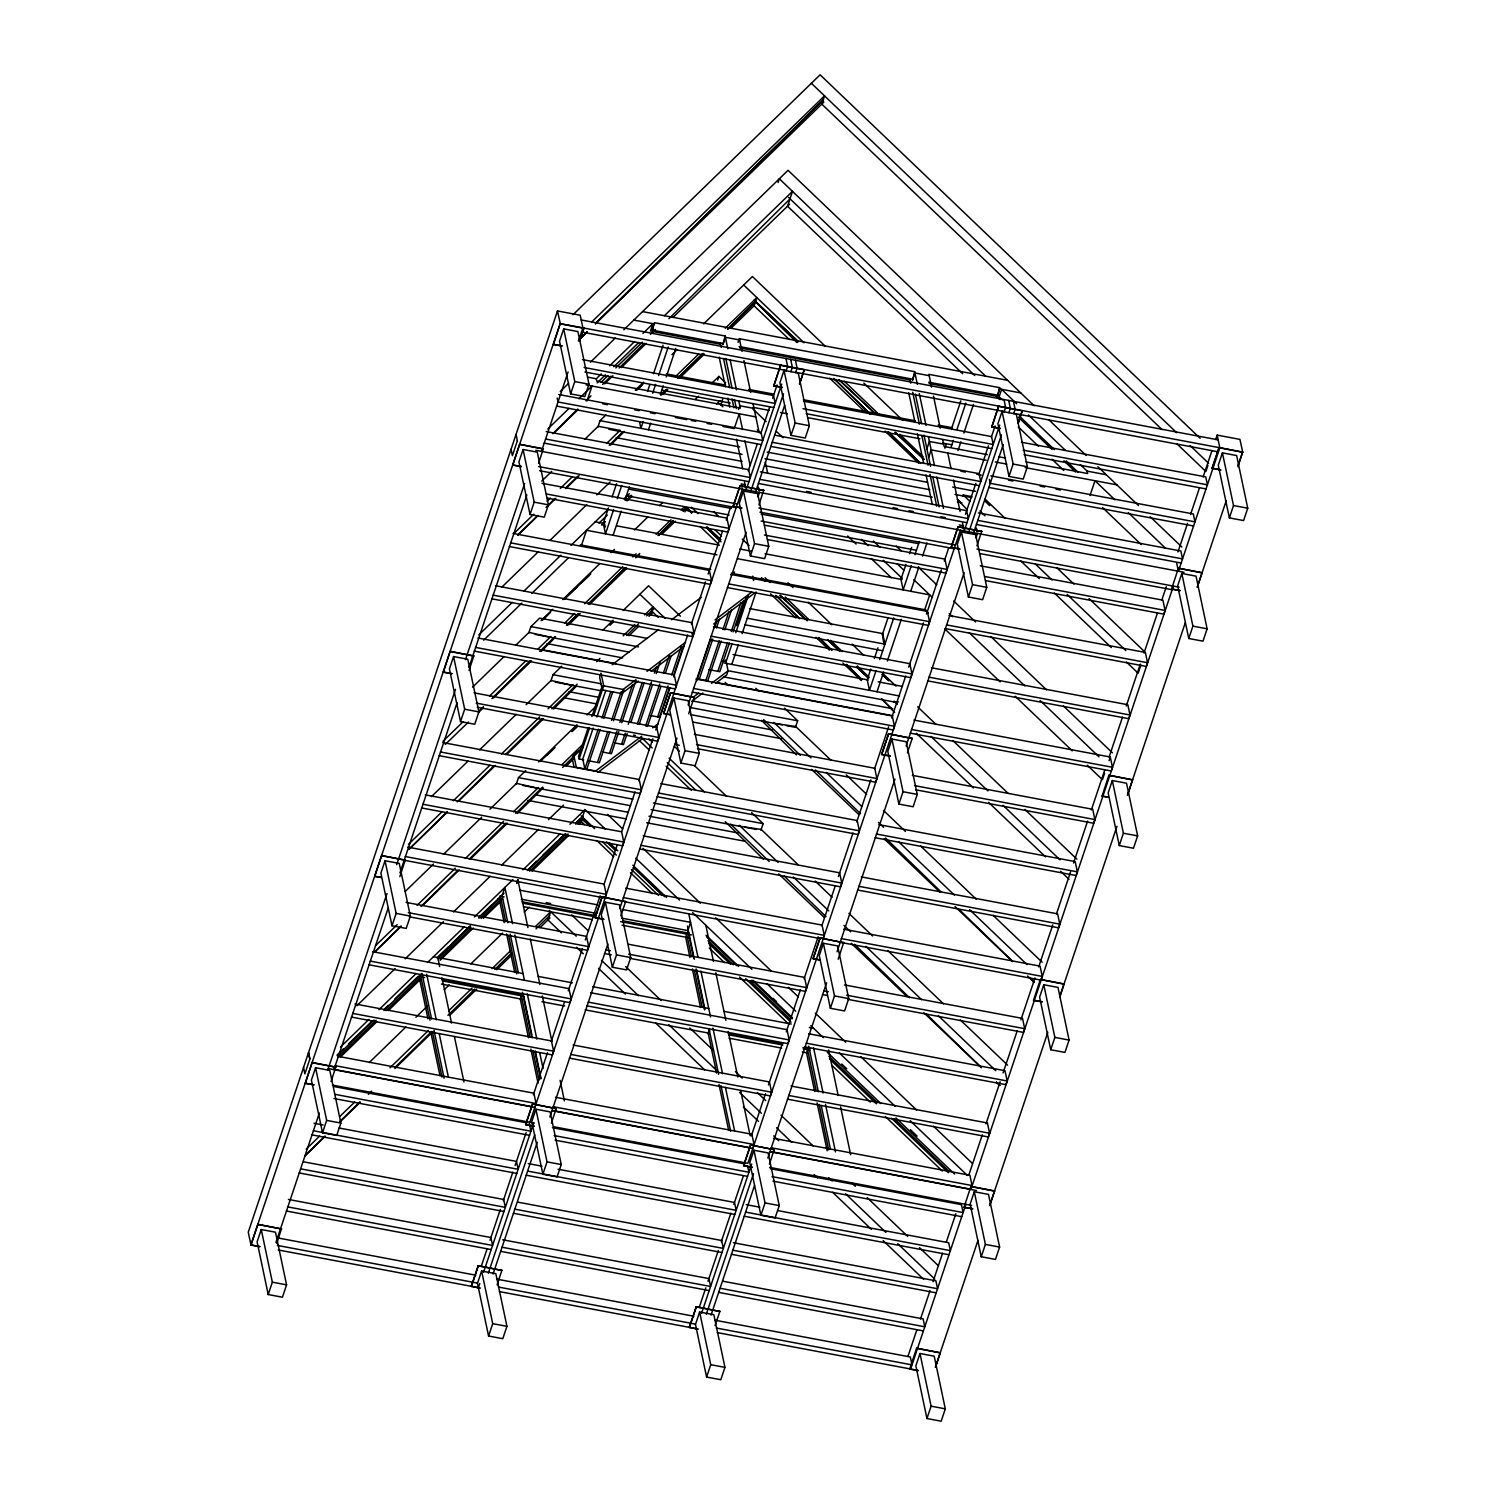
<?xml version="1.0" encoding="UTF-8"?>
<svg xmlns="http://www.w3.org/2000/svg" width="1496" height="1496" viewBox="0 0 1496 1496"><rect width="100%" height="100%" fill="white"/><g stroke="black" fill="none" stroke-linecap="round" stroke-linejoin="round"><path stroke-width="1.5" d="M883.893 643.935L882.416 634.51M578.447 341.107L582.898 327.867L580.224 315.226L557.484 310.944L248.261 1232.199L250.991 1245.102L259.612 1246.71M517.373 440.74L512.38 455.644L511.052 449.268M250.991 1245.102L257.836 1224.252L281.585 1228.964L257.892 1224.513M313.917 1084.937L305.296 1083.31L312.14 1062.459L335.889 1067.19L312.197 1062.721M381.237 877.535L374.767 876.319L381.63 855.469L405.379 860.2L381.686 855.731M451.923 673.761L443.302 672.134L450.165 651.284L473.914 656.015L450.221 651.545M521.431 466.677L512.81 465.05L519.673 444.219L543.422 448.931L519.729 444.48M562.029 346.081L553.408 344.454L560.271 323.622M261.258 1229.525L257.106 1241.867L268.214 1294.526L282.426 1297.219L286.578 1284.858L275.47 1232.199L261.258 1229.525L272.347 1282.184L268.214 1294.526M315.562 1067.733L311.411 1080.093L322.519 1132.753L336.731 1135.427L340.882 1123.066L329.774 1070.407L315.562 1067.733L326.652 1120.392L322.519 1132.753M385.033 860.742L380.882 873.103L391.989 925.762L406.201 928.436L410.353 916.076L399.245 863.416L385.033 860.742L396.141 913.402L391.989 925.762M453.569 656.557L449.417 668.899L460.525 721.577L474.737 724.251L478.888 711.89L467.781 659.231L453.569 656.557L464.676 709.216L460.525 721.577M523.076 449.492L518.925 461.834L530.033 514.493L544.245 517.167L548.396 504.825L537.288 452.166L523.076 449.492L534.184 502.151L530.033 514.493M563.674 328.877L559.541 341.238L570.63 393.897L584.843 396.571L588.994 384.229L577.905 331.57L563.674 328.877L574.782 381.555L570.63 393.897M327.718 1070.126L387.015 893.449M396.683 864.651L455.513 689.357M465.48 659.661L524.629 483.47M275.9 1242.522L319.359 1113.024M333.945 1069.584L388.1 908.259M399.956 872.897L457.084 702.709M468.959 667.347L526.816 494.97M541.459 451.343L568.087 371.962M276.76 1243.382L281.529 1228.702M331.065 1081.589L335.833 1066.928M399.843 876.656L405.323 859.938M469.071 670.414L473.858 655.734M538.579 463.349L543.366 448.669M579.812 340.415L583.964 328.073L579.868 340.695M587.049 400.872L591.986 386.062L578.877 398.796M528.724 633.201L530.93 626.6L539.663 618.129L647.413 638.418M597.858 427.239L600.064 420.656L605.88 414.99M429.988 1020.16L420.862 976.869L419.796 980.011L388.343 1010.567M650.48 331.121L652.967 323.697L642.962 333.421M727.804 348.718L725.111 336.002L654.332 322.669L652.125 331.401L653.715 324.52M554.979 637.408L541.477 651.171M550.603 637.315L529.004 632.378L515.727 645.262M581.533 545.124L586.544 530.276L716.939 554.829M624.113 431.446L610.667 445.079M619.737 431.353L620.055 430.399L598.176 426.285L584.899 439.17M608.442 507.929L603.262 523.32L605.487 533.848L613.603 509.669M612.126 496.934L616.558 483.732M647.544 391.41L649.75 384.827M653.453 373.832L663.046 345.239M516.251 784.203L518.476 777.621L525.75 770.552M550.809 681.297L553.015 674.696L561.748 666.225M617.306 498.673L621.719 485.471M643.112 421.741L640.905 428.342L639.577 422.022M652.705 393.149L655.659 384.36M658.614 375.571L668.207 346.979M613.08 535.269L621.195 511.09M624.879 500.094L629.311 486.911M648.479 429.763L650.704 423.162M660.297 394.589L663.252 385.781M666.206 376.992L675.799 348.4M483.302 918.357L499.888 902.238L500.954 899.096L505.723 921.76M478.87 918.207L502.095 895.655L504.881 887.409L512.511 923.63M538.149 788.317L516.531 783.38L489.94 809.205M572.688 685.411L551.089 680.456L526.162 704.672M517.915 879.741L516.681 883.444L517.822 879.723L527.92 927.595M582.935 747.645L573.66 754.657L572.276 758.79L574.071 767.224M588.227 727.617L578.578 756.378L579.139 758.996L583.721 759.856M591.93 716.565L602.327 685.617M579.139 758.996L589.518 728.047M593.968 714.77L603.692 685.822L601.018 673.144L599.634 677.277L602.308 689.937L621.7 693.583L638.25 681.054M593.164 728.066L582.785 759.033L584.861 768.925L598.232 729.132M596.885 717.014L605.787 690.479M739.604 339.985L725.392 337.311L722.905 344.716L725.111 336.002M778.088 182.493L779.322 178.772L985.658 376.169M601.934 718.08L610.836 691.545M586.769 769.281L600.12 729.487M603.823 718.435L612.743 691.9M717.631 380.096L718.884 376.394L725.635 382.845M738.089 342.378L739.342 338.676L914.673 371.681L917.366 384.397M597.465 762.455L607.844 731.488M611.565 720.436L621.214 691.694M621.7 693.583L623.084 689.469L635.95 679.726M609.751 731.843L599.354 762.81L588.302 760.735M613.454 720.792L623.851 689.843M579.999 824.446L581.046 821.323L584.412 824.539M650.274 615.062L653.041 606.834L644.739 614.893M684.906 511.894L686.29 507.78L691.283 512.679L686.29 507.78L682.961 511.052M720.829 404.874L722.699 399.301M609.508 753.348L616.932 731.226M619.886 722.381L632.509 684.794M618.82 731.581L611.397 753.704L602.626 752.039M621.794 722.736L635.894 680.717M621.551 744.223L625.253 733.171M628.226 724.326L642.326 682.307M627.161 733.526L623.439 744.578L614.669 742.932M630.863 722.475L644.215 682.662M738.575 409.474L739.809 405.753L754.04 408.445M637.296 724.064L651.396 682.045M654.369 673.2L656.594 666.562M639.203 724.419L652.555 684.607M656.258 673.555L659.979 662.504M659.736 683.99L645.636 726.009L647.525 726.364L660.877 686.552M663.439 672.938L669.385 655.248M665.346 673.294L671.274 655.603M657.679 716.883L668.058 685.935M671.779 674.883L681.428 646.122M669.217 688.497L659.568 717.239L650.797 715.593M673.668 675.238L683.317 646.478M533.38 1094.698L547.48 1052.698M551.183 1041.646L564.553 1001.871M568.256 990.82L582.355 948.819M585.31 939.974L600.158 895.767M603.86 884.716L617.212 844.941M621.663 831.664L635.033 791.889M638.736 780.837L652.836 738.837M655.79 729.992L669.89 687.992M673.611 676.94L687.692 634.94M691.414 623.888L705.514 581.907M708.132 574.09L722.568 531.061M726.289 520.01L730.74 506.751M478.215 1265.728L501.964 1270.459L478.215 1265.728L471.296 1286.317L479.973 1288.206M534.278 1126.413L525.601 1124.525L532.52 1103.936L556.269 1108.667L532.52 1103.936M603.748 919.423L595.071 917.534L601.99 896.946L625.739 901.677L601.99 896.946M670.133 714.826L663.607 713.349L670.526 692.76L694.275 697.491L670.526 692.76M741.792 508.154L733.115 506.265L740.034 485.695L763.783 490.408L740.034 485.695M773.769 385.931L780.632 365.099L773.769 385.931L782.389 387.558M471.352 1286.579L478.271 1265.99M525.657 1124.786L532.576 1104.198M595.128 917.796L602.047 897.207M663.663 713.611L670.582 693.022M733.171 506.546L740.09 485.957M481.17 1266.57L487.06 1249.01M490.015 1240.221L500.319 1209.497M503.273 1200.708L512.848 1172.172M515.073 1165.571L526.125 1132.64M355.057 1003.966L551.426 1040.936L553.595 1051.202L552.361 1054.904L351.41 1017.074M372.616 951.68L568.985 988.65L571.154 998.917L569.901 1002.619L368.97 964.789M406.145 902.406L586.525 936.365L588.695 946.631L587.461 950.334L409.343 916.805M407.716 847.11L604.085 884.08L606.235 894.346L605.001 898.049L404.07 860.237M425.257 794.844L621.625 831.795L623.795 842.061L622.542 845.764L421.61 807.952M442.816 742.558L639.185 779.51L641.335 789.776L640.101 793.497L439.17 755.667M474.064 692.854L656.725 727.224L658.895 737.509L657.642 741.212L477.261 707.253M477.897 637.988L674.266 674.958L676.435 685.224L675.201 688.927L474.251 651.097M491.81 598.811L692.741 636.642L693.994 632.939L691.825 622.673L495.457 585.703M512.997 533.418L709.366 570.387L711.535 580.654L710.301 584.356L509.351 546.545M541.963 483.283L726.925 518.102L729.094 528.369L727.841 532.071L547.461 498.131M748.206 470.978L757.088 444.518M760.791 433.485L769.673 407.024M772.628 398.198L777.079 384.977M529.846 1122.262L742.371 489.192M481.619 1271.002L477.467 1283.344L488.575 1336.022L502.787 1338.696L506.938 1326.335L495.83 1273.676L481.619 1271.002L492.726 1323.661L488.575 1336.022M535.923 1109.209L531.772 1121.57L542.88 1174.229L557.092 1176.903L561.243 1164.543L550.135 1111.883L535.923 1109.209L547.031 1161.868L542.88 1174.229M605.394 902.219L601.261 914.58L612.35 967.239L626.562 969.913L630.714 957.571L619.625 904.893L605.394 902.219L616.502 954.878L612.35 967.239M673.929 698.034L669.797 710.376L680.886 763.054L695.098 765.728L699.249 753.367L688.16 700.708L673.929 698.034L685.037 750.693L680.886 763.054M743.437 490.969L739.305 503.31L750.394 555.97L764.606 558.644L768.757 546.302L757.668 493.643L743.437 490.969L754.545 543.628L750.394 555.97M784.035 370.372L779.902 382.714L790.991 435.373L805.222 438.048L809.355 425.706L798.266 373.046L784.035 370.372L795.143 423.031L790.991 435.373M478.402 1287.645L479.786 1283.531M483.563 1272.273L533.679 1122.972M746.167 489.903L781.697 384.042M786.148 370.821L787.625 366.408L785.961 358.516M488.313 1273.171L534.726 1134.847M750.917 490.8L783.474 393.766M790.879 371.719L792.356 367.305L790.692 359.395M493.044 1274.068L537.27 1142.327M755.648 491.698L784.671 405.248M795.629 372.598L797.106 368.184L795.442 360.293M549.836 1117.026L607.881 943.976M619.755 908.558L676.977 738.108M688.123 704.915L746.074 532.258M757.948 496.84L759.482 492.408M696.762 680.699L710.862 638.699M714.583 627.628L716.808 621.008M699.399 678.847L712.769 639.054M716.472 628.002L719.445 619.157M497.121 1284.858L501.908 1270.179M551.426 1123.066L556.213 1108.405M620.84 915.814L625.683 901.415M688.684 713.686L694.219 697.23M758.94 504.825L763.727 490.146M799.5 383.967L804.324 369.549L799.537 384.229M705.832 680.437L719.202 640.643M722.905 629.573L728.851 611.883M721.091 640.999L707.739 680.792L698.969 679.147M724.812 629.928L731.488 610.031M717.874 671.33L727.524 642.588M731.245 631.518L740.894 602.776M729.431 642.943L719.782 671.685L708.711 669.61M733.134 631.873L743.531 600.925M736.705 625.702L746.354 596.96M732.068 643.804L726.14 661.494L721.988 660.727M735.789 632.752L748.393 595.165M725.784 659.867L728.103 670.806L726.719 674.92L715.686 683.279M731.787 664.411L738.407 644.645M742.091 633.668L756.097 591.949M739.024 826.129L761.184 829.439L798.322 864.95M773.563 723.223L795.741 726.514L831.178 760.417M760.922 830.261L763.128 823.66L751.609 812.646M784.502 708.15L797.667 720.754L795.461 727.337L786.316 725.616M931.578 387.071L929.184 375.664L914.954 372.99L912.466 380.395L914.673 371.681M716.584 1073.081L708.15 1033.007L709.385 1029.304M708.431 1034.353L709.665 1030.613M926.903 448.856L929.371 441.432L943.602 444.125M928.679 457.309L931.167 449.885L986.182 460.244M870.784 669.142L867.213 679.782L869.438 690.329L876.076 670.563M874.375 658.483L877.946 647.843M882.416 634.528L888.119 617.511M905.94 564.441L900.929 579.345L903.154 589.873L911.27 565.694M909.512 553.782L911.662 547.386M944.93 448.276L946.351 444.013M951.55 428.567L960.843 400.853M879.76 659.586L893.748 617.867M914.954 554.698L919.385 541.496M951.119 446.986L953.326 440.385M957.01 429.389L965.874 403.004M877.011 691.75L883.65 671.985M887.334 661.008L901.34 619.288M910.727 591.294L918.862 567.115M922.546 556.119L926.978 542.936M957.964 450.614L960.918 441.806M963.854 433.017L973.466 404.444M881.537 698.707L894.627 712.526M893.767 701.905L898.423 701.905M960.675 502.525L957.384 499.384L967.145 509.65M962.9 495.943L963.218 494.989L971.97 496.653M999.683 387.67L997.477 396.403L999.683 387.67L928.904 374.355L929.184 375.664M751.385 1135.745L765.485 1093.744M768.458 1084.899L782.558 1042.899M786.26 1031.847L800.36 989.847M804.063 978.795L818.162 936.795M821.865 925.744L835.217 885.969M838.396 876.544L853.038 832.917M856.74 821.865L870.84 779.865M874.543 768.813L888.643 726.813M891.616 717.986L905.716 675.986M908.67 667.141L923.518 622.934M926.473 614.089L941.321 569.883M944.294 561.037L948.745 547.779M696.22 1306.756L719.969 1311.487L696.22 1306.756L689.301 1327.345L697.978 1329.233M752.282 1167.441L743.606 1165.552L750.525 1144.982L774.274 1149.695L750.525 1144.982M819.602 960.039L813.076 958.562L819.995 937.992L843.744 942.704L819.995 937.992M890.288 756.265L881.63 754.377L888.53 733.788L912.28 738.519L888.53 733.788M959.796 549.2L951.119 547.312L958.038 526.723L981.787 531.454L958.038 526.723M991.792 426.977L998.636 406.127L991.792 426.977L1000.394 428.585M689.357 1327.607L696.276 1307.018M743.662 1165.814L750.581 1145.244M813.132 958.824L820.051 938.254M881.668 754.639L888.587 734.05M951.176 547.573L958.095 526.985M699.174 1307.616L705.794 1287.85M708.019 1281.268L718.323 1250.525M721.278 1241.736L730.852 1213.2M733.807 1204.411L743.381 1175.875M573.062 1044.993L769.449 1081.963L771.599 1092.23L770.365 1095.932L569.415 1058.121M590.602 992.708L786.99 1029.678L789.159 1039.944L787.906 1043.647L586.956 1005.836M628.713 944.294L804.53 977.393L806.699 987.659L805.465 991.362L629.629 958.282M823.006 939.095L824.259 935.374L822.089 925.108L625.702 888.157M643.261 835.871L839.63 872.823L841.799 883.108L840.546 886.81L639.615 848.98M660.802 783.586L857.189 820.556L859.34 830.822L858.106 834.525L657.155 796.695M694.331 734.312L874.73 768.271L876.899 778.537L875.646 782.24L697.547 748.711M695.902 679.016L892.289 715.986L894.44 726.252L893.206 729.955L692.255 692.143M713.442 626.731L909.83 663.7L911.999 673.967L910.746 677.669L709.796 639.858M731.002 574.464L927.37 611.415L929.54 621.682L928.305 625.384L727.355 587.573M764.531 525.19L944.93 559.13L947.099 569.396L945.846 573.118L767.729 539.589M965.462 514.231L975.841 483.339M978.795 474.531L988.426 445.864M991.38 437.038L995.083 426.005M960.376 530.239L747.85 1163.29L553.838 1126.768M699.623 1312.029L695.472 1324.39L706.58 1377.049L720.792 1379.723L724.943 1367.363L713.835 1314.704L699.623 1312.029L710.731 1364.689L706.58 1377.049M753.928 1150.237L749.777 1162.598L760.884 1215.257L775.096 1217.931L779.248 1205.589L768.14 1152.93L753.928 1150.237L765.036 1202.915L760.884 1215.257M823.398 943.265L819.266 955.607L830.355 1008.267L844.567 1010.941L848.718 998.599L837.629 945.94L823.398 943.265L834.506 995.925L830.355 1008.267M891.934 739.061L887.801 751.422L898.89 804.081L913.121 806.755L917.254 794.413L906.165 741.736L891.934 739.061L903.042 791.721L898.89 804.081M961.442 531.996L957.309 544.338L968.398 597.016L982.61 599.69L986.762 587.33L975.673 534.67L961.442 531.996L972.55 584.655L968.398 597.016M1002.058 411.4L997.907 423.742L1008.996 476.401L1023.227 479.094L1027.359 466.733L1016.27 414.074L1002.058 411.4L1013.147 464.059L1008.996 476.401M701.568 1313.32L751.684 1164.019M964.172 530.949L999.702 425.088M1004.153 411.849L1005.63 407.436L1003.966 399.544M706.318 1314.199L753.479 1173.687M968.922 531.828L1001.478 434.794M1008.884 412.746L1010.361 408.333L1008.697 400.442M711.049 1315.096L754.526 1185.561M973.653 532.726L1003.255 444.518M1013.634 413.644L1015.111 409.231L1013.447 401.321M767.841 1158.054L826.615 982.797M837.031 951.793L894.982 779.135M906.127 745.943L964.153 572.613M975.953 537.868L977.486 533.455M715.069 1325.624L719.913 1311.225M769.43 1164.112L774.217 1149.433M838.209 959.179L843.688 942.443M907.436 752.918L912.223 738.257M976.944 545.853L981.731 531.192M1018.196 422.938L1022.329 410.577L1018.234 423.2M1089.986 495.531L1094.997 480.74L1114.969 499.851M907.96 1356.367L916.805 1330.019M920.489 1319.042L930.063 1290.506M932.999 1281.735L942.574 1253.199M946.257 1242.222L955.851 1213.686M968.959 1174.622L982.311 1134.847M986.014 1123.795L1000.113 1081.795M1003.087 1072.95L1017.168 1030.968M1020.889 1019.917L1034.97 977.917M1038.692 966.884L1052.773 924.883M1056.494 913.832L1070.575 871.85M1073.548 863.005L1087.648 821.005M1091.351 809.953L1104.703 770.178M1109.153 756.92L1122.505 717.145M1126.226 706.093L1140.307 664.093M1144.029 653.041L1157.38 613.267M1161.831 600.008L1166.282 586.75M1177.95 551.968L1187.562 523.301M1190.535 514.493L1199.418 488.033M1203.102 477.018L1211.984 450.558M1215.687 439.525L1217.164 435.112L1239.922 439.394L1242.746 452.334L1218.997 447.603L1212.097 468.192L1220.773 470.081M1104.553 773.339L1102.421 779.697L1087.349 765.26M1109.041 760.716L1110.275 757.013L913.906 720.062M1140.924 664.991L1138.157 673.237L1126.432 661.999M1207.945 465.331L1205.87 471.502L1177.24 444.106M918.338 1370.71L909.718 1369.083L916.581 1348.233L940.273 1352.702L935.486 1367.363M972.643 1208.918L964.022 1207.291L970.885 1186.459L994.578 1190.91L989.791 1205.589M1042.114 1001.927L1033.512 1000.3L1040.356 979.469L1064.049 983.919L1059.972 996.542M1108.499 797.331L1102.047 796.115L1108.891 775.265L1132.584 779.734L1127.816 794.413M1180.157 590.677L1171.555 589.05L1178.399 568.2L1202.092 572.669L1197.324 587.33M1212.153 468.454L1219.053 447.865M773.525 1138.306L969.894 1175.276L972.045 1185.543L970.811 1189.245L772.16 1151.864M791.066 1086.04L987.435 1122.991L989.604 1133.257L988.351 1136.96L787.42 1099.149M808.625 1033.755L1004.994 1070.706L1007.145 1080.972L1005.91 1084.675L804.979 1046.863M844.436 984.91L1022.535 1018.421L1024.704 1028.687L1023.451 1032.408L847.634 999.309M843.707 929.184L1040.075 966.135L1042.245 976.421L1041.01 980.123L840.06 942.293M861.266 876.899L1057.635 913.869L1059.804 924.135L1058.551 927.838L857.619 890.008M878.807 824.614L1075.175 861.584L1077.344 871.85L1076.092 875.553L875.16 837.741M912.336 775.339L1092.735 809.299L1094.885 819.565L1093.651 823.268L915.552 789.757M1110.275 757.013L1112.444 767.28L1111.191 770.982L910.26 733.171M931.466 667.777L1127.834 704.728L1129.985 714.995L1128.751 718.697L927.819 680.886M949.006 615.492L1145.375 652.443L1147.544 662.728L1146.291 666.431L945.36 628.601M980.254 565.787L1162.916 600.177L1165.085 610.443L1163.851 614.145L985.733 580.616M1173.275 586.021L1172.041 589.723L980.235 553.632M910.615 1369.008L965.874 1204.373M970.885 1189.47L1173.388 586.114M1178.399 571.229L1219.838 447.753L1217.164 435.112M919.984 1353.506L915.851 1365.867L926.94 1418.526L941.171 1421.2L945.304 1408.858L934.215 1356.18L919.984 1353.506L931.092 1406.165L926.94 1418.526M974.289 1191.732L970.156 1204.074L981.245 1256.734L995.457 1259.408L999.608 1247.066L988.519 1194.406L974.289 1191.732L985.397 1244.392L981.245 1256.734M1043.778 984.742L1039.627 997.084L1050.716 1049.743L1064.946 1052.417L1069.079 1040.075L1057.99 987.416L1043.778 984.742L1054.867 1037.401L1050.716 1049.743M1112.313 780.538L1108.162 792.899L1119.27 845.558L1133.482 848.232L1137.633 835.89L1126.525 783.212L1112.313 780.538L1123.403 833.216L1119.27 845.558M1181.821 573.473L1177.67 585.815L1188.759 638.493L1202.99 641.167L1207.122 628.806L1196.033 576.147L1181.821 573.473L1192.91 626.132L1188.759 638.493M1222.419 452.877L1218.268 465.219L1229.375 517.897L1243.587 520.571L1247.739 508.21L1236.631 455.551L1222.419 452.877L1233.508 505.536L1229.375 517.897M935.43 1367.101L977.973 1240.408M989.735 1205.327L1047.836 1032.24M1059.729 996.822L1116.97 826.297M1127.367 795.292L1185.356 622.56M1197.249 587.124L1226.234 500.767M1238.127 465.331L1242.578 452.035L560.14 323.585L250.935 1244.84L260.024 1246.542M1237.921 466.733L1242.69 452.073M626.207 500.375L631.088 495.438M626.356 500.319L631.256 495.363M552.847 433.69L577.793 409.006M586.021 400.834L590.995 395.898M602.608 384.397L611.023 376.113M619.176 367.979L644.234 343.22M668.936 318.704L790.412 198.538M662.017 394.046L666.954 389.166M678.492 377.777L703.214 353.393M727.935 329.008L755.947 301.351L727.561 329.176M661.157 395L666.131 390.082M679.427 376.936L702.69 353.954M729.281 327.699L755.873 301.444M568.162 624.412L578.728 614.108M588.695 604.272L625.814 567.545M635.707 557.802L638.998 554.549M683.373 510.791L686.776 507.443L683.354 510.753M580.523 338.227L587.199 331.701L580.504 338.246M595.52 323.529L823.567 99.671M595.464 323.566L823.155 99.989M517.784 535.063L537.793 515.447M546.04 507.331L554.436 499.103M565.993 487.733L577.736 476.233M609.209 445.303L622.691 432.12M660.727 394.72L665.963 389.633M677.613 378.189L702.596 353.692M445.284 744.41L468.491 722.044M478.533 711.778L483.526 706.879L478.608 711.722M493.493 697.099L530.052 661.195M540.019 651.396L554.979 636.716M566.629 625.291L578.26 613.865M588.227 604.066L624.786 568.162M636.417 556.736L639.746 553.483M658.034 535.531L672.994 520.832M491.922 698.651L530.22 661.064M540.206 651.265L555.184 636.567M566.834 625.122L578.485 613.678M588.47 603.879L625.104 567.938M409.006 849.204L447.304 811.617M457.196 801.893L493.923 765.877M505.405 754.564L542.188 718.491M551.93 708.861L577.157 684.177M626.731 635.426L638.362 624M646.665 615.847L653.715 609.022M374.468 952.129L401.115 925.968M420.993 906.445L457.701 870.429M469.202 859.115L505.985 823.043M515.727 813.413L542.599 787.083M562.59 767.485L578.877 751.403M304.997 1155.735L325.006 1136.1M339.91 1121.458L359.956 1101.804M394.757 1067.602L431.54 1031.548M447.94 1015.391L474.812 989.062M494.783 969.445L511.445 953.12M536.017 928.885L549.724 915.533M528.892 869.494L564.964 834.226M576.446 822.987L583.01 816.573M573.08 314.665L820.107 74.8L1200.129 438.309M591.743 321.921L824.539 95.856L821.79 104.103L1162.074 429.614M578.877 339.966L587.217 331.888M595.539 323.791L823.847 102.102M560.271 391.485L568.461 383.537M590.452 362.182L615.454 337.909M623.795 329.812L788.055 170.301L1034.204 405.771M587.778 377.16L596.306 378.769L601.299 373.869M609.62 365.791L634.622 341.499M547.76 429.034L569.06 408.352M664.448 315.693L792.487 191.376L787.513 206.186L962.713 373.776M597.147 382.901L605.469 374.823M613.809 366.726L638.811 342.453M601.037 382.284L607.974 375.533M615.847 367.885L642.345 342.173M650.442 334.3L655.416 329.475M554.605 432.363L577.942 409.698M604.608 383.817L612.93 375.72M621.27 367.623L646.253 343.351M672.92 317.47L789.57 204.185M541.758 481.058L551.725 471.39M635.258 390.288L643.598 382.172M671.947 354.646L676.959 349.784M703.644 323.865L752.395 276.517L825.007 345.987M513.876 533.511L533.792 514.175M547.069 501.291L550.378 498.075M560.327 488.407L571.94 477.131M606.778 443.302L620.055 430.399M675.351 376.712L698.632 354.103M725.242 328.26L756.845 297.592L754.077 305.82L789.364 339.573M617.53 437.935L623.346 432.288M517.747 535.306L537.662 515.97M547.611 506.303L555.914 498.243M565.862 488.575L579.139 475.691M662.709 394.533L667.721 389.671M679.39 378.338L704.41 354.047M731.114 328.129L754.452 305.446M501.852 587.143L538.504 551.538M550.173 540.206L586.843 504.601M596.829 494.895L610.162 481.955M695.154 399.432L698.482 396.197M711.61 383.444L718.884 376.394M478.795 634.902L512.287 602.364M524.011 590.995L560.869 555.203M570.911 545.46L607.75 509.669M716.621 403.957L719.969 400.704M599.036 523.133L607.376 515.035M624.075 498.823L629.367 493.68M483.675 640.157L521.824 603.112M531.772 593.445L568.274 558.008M626.992 500.973L632.004 496.111M472.586 687.15L504.115 656.538M541.066 620.653L552.735 609.321M562.739 599.597L599.447 563.973M611.116 552.622L614.445 549.387M634.472 529.958L647.805 516.999M659.493 505.648L662.822 502.413M443.059 741.212L462.956 721.876M489.51 696.089L525.994 660.652M537.606 649.376L550.883 636.492M564.59 623.178L574.576 613.491M584.562 603.786L622.804 566.647M632.789 556.961L636.118 553.726M656.071 534.353L671.031 519.823M681.017 510.136L684.345 506.901M548.396 643.897L555.67 636.847M478.44 712.376L483.414 707.552M493.381 697.884L531.529 660.839M568.517 624.917L580.205 613.566M590.209 603.86L626.899 568.218M661.943 534.203L675.276 521.244M431.428 796.657L467.986 761.146M479.618 749.851L516.176 714.359M603.169 629.872L613.192 620.167M623.196 610.443L648.591 585.778L680.418 616.202M408.445 844.361L441.675 812.085M453.307 800.771L489.884 765.279M501.515 753.984L539.738 716.865M548.041 708.786L572.968 684.588M596.624 661.606L599.952 658.39M623.178 635.837L634.79 624.561M576.297 686.346L553.595 708.954M409.006 849.354L447.229 812.235M458.861 800.94L495.419 765.447M507.05 754.152L543.609 718.641M628.975 635.744L638.979 626.039M648.984 616.315L652.331 613.08M405.192 891.504L433.447 864.071M443.414 854.384L481.637 817.265M538.597 761.95L576.97 724.7M586.974 714.976L596.998 705.252M375.552 945.659L397.169 924.678M417.104 905.304L455.326 868.185M465.293 858.517L503.535 821.398M513.502 811.711L538.429 787.494M562.085 764.531L582 745.195M543.216 787.85L517.373 813.487M374.449 952.279L401.04 926.454M422.657 905.473L459.216 869.98M470.847 858.667L507.406 823.174M566.068 766.214L574.408 758.098M356.833 1005.78L395.168 968.567M405.173 958.843L443.489 921.63M453.494 911.924L490.146 876.319M501.815 864.987L538.485 829.401M548.471 819.677L563.468 805.129M340.452 1047.069L368.932 1019.412M378.974 1009.669L415.813 973.877M427.538 962.489L464.396 926.716M474.438 916.955L512.96 879.555M523.002 869.793L559.859 834.02M569.901 824.259L584.973 809.616L582.206 817.863L590.621 825.904M336.993 1055.148L343.613 1048.715M348.568 1043.89L371.756 1021.375M384.996 1008.528L388.306 1005.312M394.925 998.879L418.095 976.383L424.658 977.58M438.478 956.58L448.426 946.912M451.755 943.696L470.006 925.987M479.954 916.319L491.567 905.043M528.294 869.363L536.503 861.397M543.067 855.02L556.194 842.267M559.485 839.088L564.403 834.301M575.904 823.137L580.822 818.368L589.723 825.829M437.3 958.02L469.202 927.053M479.019 917.515L504.04 893.206M527.396 870.522L565.843 833.74M337.572 1055.409L374 1020.048M383.93 1010.398L422.003 973.428L431.615 1018.982M437.393 958.468L470.586 926.267M575.848 824.034L582.505 817.564M338.059 1057.261L376.151 1020.291M386.08 1010.642L420.844 976.888M439.562 958.712L471.072 928.1M481.02 918.451L500.936 899.115M529.696 871.177L568.013 833.964M578.017 824.259L583.01 819.415M340.321 1057.186L376.749 1021.805M440.161 960.226L473.334 928.006M531.996 871.046L568.704 835.404M369.231 1062.571L405.902 1026.967M415.888 1017.261L427.557 1005.929M444.219 989.754L449.211 984.892M470.885 963.854L502.544 933.111M524.217 912.074L529.21 907.212M306.175 1149.171L319.583 1136.156M339.686 1116.633L354.758 1101.991M389.932 1067.845L428.436 1030.445M448.538 1010.922L471.988 988.164M492.09 968.641L510.51 950.745M535.624 926.361L550.696 911.719L547.947 919.947L561.411 932.85M305.034 1155.828L325.025 1136.399M340.041 1121.85L360.031 1102.421M368.353 1094.343L371.7 1091.108M395.019 1068.443L431.69 1032.838M450.016 1015.036L476.682 989.155M496.672 969.726L511.669 955.177M540 927.67L550.004 917.946M636.473 390.288L643.205 383.874M542.15 620.354L550.547 612.332M563.973 599.503L577.419 586.656M580.766 583.459L590.845 573.828M636.735 389.951L641.765 385.145M542.468 619.924L547.499 615.118M564.254 599.129L589.368 575.156M546.62 755.499L555.053 747.533M571.902 731.581L576.97 726.794M609.938 625.291L613.285 622.112M540.112 761.483L553.539 748.804M572.033 731.376L577.063 726.626M612.163 664.729L658.539 629.629M671.536 619.793L701.213 597.334M730.908 574.875L734.611 572.07M646.983 671.386L685.598 642.158M715.013 619.905L751.777 592.079M651.115 671.33L684.214 646.272M713.629 624.019L754.077 593.407M641.691 736.2L595.726 770.982L576.334 767.317L573.66 754.657M652.724 727.841L658.24 723.671M693.172 697.248L698.688 693.078M711.554 683.335L728.103 670.806M598.026 772.31L642.139 738.931M691.788 701.362L702.821 693.003M642.551 311.598L1007.593 380.321M633.799 320.088L654.612 323.996M999.964 388.997L1020.777 392.943M651.845 330.074L722.624 343.407M739.118 346.511L912.186 379.086M928.698 382.191L997.196 395.094M653.228 331.607L720.492 344.267M739.548 347.857L910.054 379.947M929.11 383.537L996.373 396.197M581.233 319.976L1218.174 439.861M584.02 328.335L560.327 323.884L557.484 310.944M780.688 365.361L804.38 369.811M998.692 406.388L1022.385 410.858M581.514 331.981L786.241 370.522M795.722 372.317L1004.246 411.55M1013.727 413.345L1218.455 451.886M561.972 345.819L553.408 344.454M773.731 385.669L782.333 387.296M991.736 426.715L1000.338 428.324M1212.097 468.192L1220.717 469.8M666.337 373.925L725.71 385.089M748.561 389.39L773.694 394.121M803.371 399.713L915.309 420.787M938.142 425.088L951.849 427.669M582.449 359.601L773.525 395.561L775.19 403.453L584.113 367.492M803.633 401.227L991.53 436.589L993.194 444.499L802.997 408.689M1021.488 442.236L1205.739 476.906L1207.403 484.816L1023.152 450.128M584.992 372.036L773.806 407.567M806.194 413.681L991.811 448.613M1024.031 454.672L1206.019 488.93M661.774 390.176L730.291 403.079M753.143 407.38L769.131 410.39M780.538 412.541L787.401 413.831M807.952 417.702L919.872 438.758M942.723 443.059L951.849 444.78M1106.311 474.756L1087.125 471.109L1080.411 464.695M987.379 454.653L944.107 446.5L942.63 439.544M998.767 456.785L1005.611 458.075M1026.106 461.927L1087.629 473.521L1087.125 471.147M574.782 381.555L588.994 384.229M795.143 423.031L809.355 425.706M1013.147 464.059L1027.359 466.733M1233.508 505.536L1247.739 508.21M586.17 384.94L755.817 416.898M995.345 461.965L1006.808 464.115M1025.153 467.575L1116.876 484.854M558.625 394.495L761.09 432.606L762.754 440.516L558.027 401.975L557.185 398.029M775.152 435.261L979.095 473.652L980.759 481.544L772.235 442.292M990.838 475.859L1193.303 513.97L1194.967 521.861L990.24 483.32L989.398 479.375M602.888 403.845L607.432 404.705M634.603 409.811L639.129 410.671M650.461 412.803L654.986 413.663M675.369 417.496L686.683 419.628M691.227 420.47L695.752 421.33M707.066 423.462L711.61 424.303M722.923 426.435L734.255 428.567L739.23 413.775L742.558 429.539M960.9 471.24L965.425 472.082M976.738 474.213L981.283 475.074M1008.454 480.179L1012.979 481.039M1040.15 486.144L1044.694 487.004M1056.008 489.136L1060.533 489.996M556.643 406.089L761.37 444.63M770.851 446.406L979.375 485.658M988.856 487.434L1193.584 525.975M600.064 420.656L739.716 446.93M767.205 452.11L927.464 482.273M952.653 487.004L975.542 491.324M608.797 429.296L742.091 454.391M764.98 458.692L929.839 489.716M955.009 494.465L971.652 497.588M616.24 437.692L742.166 461.404M765.073 465.705L932.195 497.177M957.384 501.908L961.965 502.768M546.19 431.559L748.655 469.669L750.319 477.561L545.591 439.02M760.417 471.876L966.659 510.697L968.323 518.588L759.8 479.337M978.403 512.904L1180.868 551.014L1182.532 558.906L977.804 520.384M806.512 491.399L811.056 492.259M893.037 507.686L897.6 508.546M908.988 510.697L913.532 511.557M940.872 516.7L945.416 517.56M544.207 443.134L748.935 481.675M758.416 483.451L966.94 522.702M976.421 524.498L1181.148 563.02M745.532 484.741L741.212 483.9L742.016 487.434M959.217 524.928L963.536 525.769M1202.148 572.931L1178.399 568.2M535.755 450.296L1184.084 572.295M538.635 466.565L737.36 504.002M758.902 508.023L955.364 545.049M976.907 549.069L1179.091 587.161M521.375 466.415L512.81 465.05M733.115 506.265L741.736 507.892M951.119 547.312L959.74 548.939M1180.12 590.415L1171.555 589.05M539.663 470.698L736.032 507.668M759.949 512.156L954.037 548.695M628.563 489.099L731.357 508.453M761.053 514.044L918.656 543.702M626.356 495.7L729.15 515.035M761.127 521.057L916.431 550.285M546.414 493.979L729.094 528.369M764.419 535.026L947.099 569.396M984.705 576.484L1165.085 610.443M534.184 502.151L548.396 504.825M754.545 543.628L768.757 546.302M972.55 584.655L986.762 587.33M1192.91 626.132L1207.122 628.806M595.258 521.805L604.365 523.525L605.375 526.966M616.595 525.825L719.352 545.161M739.903 549.032L751.329 551.183M765.036 553.763L902.032 579.55M737.528 558.7L929.689 594.866L924.752 609.714L928.1 612.93M580.28 544.862L710.787 569.415M731.394 573.305L926.005 609.938M510.604 542.824L711.535 580.654M728.589 583.87L929.54 621.682M946.594 624.898L1147.544 662.728M749.646 608.573L882.715 633.612L884.94 644.159L747.271 618.241M745.064 624.823L882.715 650.741M493.044 595.109L693.994 632.939M711.049 636.155L911.999 673.967M929.053 677.183L1129.985 714.995M733.04 654.537L868.335 680.007M878.133 681.839L902.481 686.421M530.93 626.6L638.53 646.87M724.195 662.99L899.545 695.995M535.288 634.435L629.461 652.163M727.916 670.694L897.338 702.578M547.106 643.654L622.673 657.885M723.41 676.846L892.832 708.73M542.618 649.806L615.885 663.607M716.621 682.569L892.906 715.743M475.504 647.394L676.435 685.224M693.508 688.422L894.44 726.252M911.513 729.468L1112.444 767.28M1132.64 779.996L1108.891 775.265M553.015 674.696L601.037 683.747M692.498 700.951L797.667 720.754M603.692 685.822L623.084 689.469M555.184 682.12L601.111 690.759M690.273 707.533L774.872 723.466M777.939 724.045L782.315 724.868M569.172 691.75L598.905 697.342M690.348 714.564L772.665 730.048M451.867 673.481L443.302 672.134M663.607 713.349L670.077 714.564M881.63 754.377L890.232 756.004M1108.443 797.069L1102.047 796.115M564.684 697.903L596.68 703.924M692.723 722.007L781.884 738.781M476.214 703.12L658.895 737.509M696.5 744.578L876.899 778.537M914.505 785.606L1094.885 819.565M633.593 735.116L635.482 735.471M674.715 744.41L679.278 745.27M464.676 709.216L478.888 711.89M685.037 750.693L699.249 753.367M903.042 791.721L917.254 794.413M1123.403 833.216L1137.633 835.89M440.404 751.964L641.335 789.776M658.408 792.992L859.34 830.822M876.413 834.02L1077.344 871.85M518.476 777.621L632.789 799.145M653.378 803.015L763.128 823.66M522.833 785.437L630.583 805.727M651.153 809.598L740.333 826.39M744.915 827.251L756.527 829.439M534.633 794.675L628.376 812.309M648.946 816.18L738.126 832.973M527.845 800.397L626.17 818.892M646.74 822.763L745.064 841.276M422.863 804.25L623.795 842.061M640.849 845.277L841.799 883.108M858.854 886.305L1059.804 924.135M405.304 856.535L606.235 894.346M623.308 897.563L824.259 935.374M841.313 938.59L1042.245 976.421M1064.105 984.181L1040.356 979.469M624.337 901.695L820.724 938.665M520.14 890.27L597.39 904.818M622.392 909.512L690.554 922.34L687.88 930.606L693.62 957.795M546.134 902.649L550.715 903.509M521.281 899.246L596.68 913.439M621.812 918.17L688.067 930.624M499.758 896.085L504.133 896.908M522.141 901.808L595.24 915.571M622.654 920.732L688.908 933.205M498.187 898.572L502.563 899.395M522.422 903.135L595.52 916.898M620.653 921.63L691.47 934.944M381.181 877.273L374.767 876.319M595.071 917.534L603.692 919.161M813.076 958.562L819.546 959.778M1042.076 1001.666L1033.512 1000.3M523.75 906.707L592.36 919.629M622.093 925.22L688.422 937.712M408.315 912.672L588.695 946.631M605.749 949.848L610.331 950.708M628.601 954.149L806.699 987.659M823.754 990.876L828.335 991.736M846.605 995.177L1024.704 1028.687M396.141 913.402L410.353 916.076M616.502 954.878L630.714 957.571M834.506 995.925L848.718 998.599M1054.867 1037.401L1069.079 1040.075M604.515 953.55L611.359 954.841M822.52 994.578L827.082 995.438M433.503 956.711L522.964 973.541M538.261 976.421L572.351 982.835M592.809 986.687L708.749 1008.51M724.027 1011.39L791.253 1024.049M809.28 1027.434L813.506 1028.22M370.204 961.087L571.154 998.917M588.209 1002.133L789.159 1039.944M806.213 1043.161L1007.145 1080.972M441.975 979.581L523.525 994.933M728.215 1033.456L782.576 1043.684M802.978 1047.518L809.766 1048.808M442.236 980.89L523.806 996.243M728.477 1034.764L782.857 1045.012M803.24 1048.846L810.047 1050.117M541.907 1001.722L564.684 1006.004M585.179 1009.856L708.15 1033.007M441.451 984.069L521.618 999.16M729.038 1038.205L781.735 1048.116M802.342 1052.006L806.924 1052.866M352.663 1013.372L553.595 1051.202M570.668 1054.399L771.599 1092.23M788.673 1095.446L989.604 1133.257M337.516 1056.251L533.885 1093.202L536.054 1103.487L335.123 1065.657M555.521 1097.279L751.89 1134.248L754.059 1144.515L553.109 1106.685M771.113 1147.731L972.045 1185.543M994.634 1191.171L970.885 1186.459M333.87 1069.36L532.52 1106.76M554.156 1110.817L750.525 1147.787M328.241 1068.555L534.82 1107.433M551.968 1110.668L752.825 1148.479M769.973 1151.696L976.57 1190.535M332.449 1085.105L534.147 1123.066M769.599 1167.385L971.577 1205.402M333.627 1086.489L526.985 1122.879M552.473 1127.685L744.971 1163.925M770.384 1168.694L961.461 1204.673L963.125 1212.564L772.048 1176.604M313.861 1084.675L305.296 1083.31M525.601 1124.525L534.222 1126.151M743.606 1165.552L752.226 1167.179M972.587 1208.656L964.022 1207.291M335.291 1094.399L530.912 1131.219L529.247 1123.309M554.137 1135.576L748.916 1172.247L747.663 1166.319M333.907 1098.513L529.528 1135.333M555.053 1140.139L747.533 1176.361M772.946 1181.148L961.741 1216.678M326.652 1120.392L340.882 1123.066M547.031 1161.868L561.243 1164.543M765.036 1202.915L779.248 1205.589M985.397 1244.392L999.608 1247.066M314.01 1123.29L323.117 1124.992M339.031 1128.003L516.475 1161.401L518.14 1169.292L313.412 1130.752M528.238 1163.608L541.982 1166.188M558.027 1169.217L734.48 1202.429L736.144 1210.32L527.62 1171.069M746.224 1204.635L759.875 1207.216M778.07 1210.638L948.688 1242.746L950.353 1250.637L745.625 1212.115M312.028 1134.884L516.756 1173.406M526.237 1175.202L734.76 1214.453M744.241 1216.229L948.969 1254.77M303.501 1161.794L503.685 1199.474L505.349 1207.366L300.621 1168.843M517.747 1202.13L721.689 1240.502L723.353 1248.412L514.83 1209.161M733.451 1242.727L935.898 1280.819L937.562 1288.729L732.834 1250.188M299.237 1172.957L503.965 1211.498M513.446 1213.275L721.97 1252.526M731.451 1254.303L936.178 1292.843M288.447 1199.455L490.912 1237.547L492.577 1245.457L287.849 1206.917M502.675 1239.773L708.917 1278.594L710.581 1286.485L502.058 1247.234M722.942 1281.231L923.125 1318.911L924.79 1326.802L720.062 1288.262M286.465 1211.031L491.193 1249.571M500.674 1251.348L709.197 1290.599M718.678 1292.394L923.406 1330.916M940.33 1352.964L916.581 1348.233M277.938 1237.959L475.84 1275.209M496.765 1279.136L693.845 1316.237M714.714 1320.164L910.335 1356.984L911.999 1364.876L716.378 1328.055M277.34 1245.42L477.523 1283.101M498.43 1287.046L695.509 1324.128M278.237 1249.964L479.917 1287.925M499.346 1291.59L697.921 1328.972M717.257 1332.599L918.282 1370.448M272.347 1282.184L286.578 1284.858M492.726 1323.661L506.938 1326.335M710.731 1364.689L724.943 1367.363M931.092 1406.165L945.304 1408.858M761.558 577.924L764.961 581.121M780.258 595.427L805.764 619.307M827.886 639.989L839.78 651.115M856.797 667.029L868.69 678.174M754.19 300.247L798.397 341.649M839.219 379.853L874.917 413.289M895.319 432.4L924.229 459.478M754.171 300.247L798.284 341.612M839.013 379.797L874.655 413.214M895.019 432.307L923.855 459.347M761.37 577.886L764.774 581.065M780.052 595.371L807.204 620.803M827.569 639.895L839.443 651.022M856.423 666.917L868.297 678.043M811.374 83.271L1176.66 432.681M1190.124 445.565L1208.637 463.274M1049.276 420.208L1086.171 455.476M1097.896 466.715L1138.531 505.573M1150.181 516.718L1181.821 546.975M1016.7 403.77L1001.609 389.334L999.122 396.739L1002.488 399.956M1028.444 414.99L1065.32 450.277M1128.283 512.604L1164.917 547.63M1019.243 415.981L1054.456 449.66M1066.18 460.88L1077.924 472.119M788.579 197.416L974.794 375.552M994.728 394.626L1000.001 399.656M1018.495 417.365L1052.137 449.529M1063.918 460.805L1075.68 472.063M1018.308 426.958L1038.523 446.294M1051.987 459.197L1063.787 470.473M1102.533 507.537L1141.28 544.6M863.865 383.144L902.705 420.301M985.097 499.122L1005.218 518.364M1057.186 568.087L1073.96 584.113M1089.051 598.55L1144.365 651.471M743.68 284.988L804.081 342.771M844.342 381.293L879.573 414.99M899.713 434.251L923.2 456.729M963.218 494.989L969.913 501.403M979.973 511.034L985.004 515.84M1035.307 563.955L1052.062 579.999M1067.153 594.436L1125.833 650.554M829.682 378.133L864.969 411.886M885.127 431.166L918.731 463.311M1020.796 560.963L1039.253 578.615M1054.343 593.033L1111.341 647.562M752.656 408.707L766.176 421.629M776.293 431.316L783.062 437.786M896.216 546.04L901.284 550.883M918.17 567.04L936.758 584.805M953.644 600.962L975.598 621.962M990.801 636.511L1046.527 689.824M1063.432 705.981L1112.407 752.825M757.275 429.95L760.641 433.167M873.421 541.047L880.172 547.499M897.002 563.599L903.734 570.032M913.832 579.7L932.345 597.409M949.175 613.51L952.541 616.726M969.371 632.827L1024.928 685.972M1040.075 700.465L1098.98 756.808M719.483 403.583L722.867 406.819M861.359 539.308L868.11 545.76M883.313 560.308L902.238 578.41M847.69 535.998L856.086 544.039M871.196 558.494L891.354 577.774M944.855 628.956L1000.17 681.877M1015.26 696.313L1072.258 750.824M713.629 511.688L718.697 516.531M742.334 539.14L749.085 545.61M787.925 582.767L792.992 587.61M808.195 602.14L831.832 624.767M852.103 644.14L863.921 655.454M882.49 673.219L896.01 686.14M917.609 706.804L936.047 724.438M952.802 740.483L1008.136 793.404M1024.91 809.448L1076.877 859.153M691.283 507.125L697.996 513.539M714.77 529.603L721.483 536.017M765.111 577.736L770.141 582.561M785.232 596.998L808.719 619.475M830.542 640.344L842.285 651.564M857.376 666.019L869.139 677.258M894.047 701.082L897.394 704.279M930.923 736.369L987.921 790.898M1003.012 805.316L1060.01 859.845M881.686 699.043L891.56 708.487M700.016 526.368L718.51 544.039M770.59 593.856L795.779 617.979M815.956 637.259L829.382 650.106M842.828 662.971L861.303 680.643M916.431 733.377L973.428 787.906M988.519 802.324L1045.517 856.853M1060.608 871.289L1068.986 879.311M755.779 688.291L759.127 691.489M846.362 774.947L866.614 794.32M883.5 810.458L905.435 831.458M920.62 845.988L976.308 899.264M993.194 915.402L1042.132 962.227M639.877 594.249L665.047 618.316M773.843 722.4L810.982 757.911M826.166 772.441L861.603 806.344M878.489 822.482L883.538 827.325M898.741 841.855L954.429 895.132M969.614 909.662L1027.004 964.565M761.483 720.361L796.396 754.844M811.58 769.374L858.835 814.572M884.155 838.789L939.843 892.065M955.046 906.595L1012.418 961.498M1027.602 976.028L1034.353 982.479L1029.342 977.617M674.341 746.354L679.371 751.16M694.443 765.578L726.252 796.022M815.189 881.088L832.075 897.245M848.943 913.383L872.579 935.991M887.764 950.521L943.452 1003.797M960.338 1019.935L1007.593 1065.133M648.946 738.893L652.312 742.091M669.086 758.154L704.317 791.851M739.305 825.306L778.126 862.444M793.31 876.974L828.747 910.877M843.931 925.407L850.682 931.858M865.885 946.388L921.573 999.665M938.441 1015.821L995.831 1070.706M725.298 821.697L763.54 859.377M639.278 740.501L649.376 750.169M666.188 766.251L691.414 790.393M778.724 873.907L824.296 917.497M851.299 943.322L906.987 996.598M923.874 1012.755L981.245 1067.639M607.563 814.404L622.747 828.952M643.018 848.344L700.446 903.266M715.649 917.815L771.394 971.128M788.28 987.285L798.415 996.972M815.301 1013.129L845.708 1042.207M860.892 1056.756L916.637 1110.069M933.523 1126.226L972.363 1163.383M585.273 809.916L605.469 829.233M635.781 858.218L679.539 900.087M692.648 912.635L751.908 969.315M767.074 983.807L795.685 1011.184M810.832 1025.676L823.361 1037.663M839.443 1053.053L895.001 1106.18M910.148 1120.672L967.37 1175.426M773.077 998.337L776.443 1001.553M841.743 1064.011L846.773 1068.817M910.41 1129.704L917.104 1136.119M581.14 815.75L594.641 828.653M609.34 842.734L617.811 850.813M632.845 865.212L666.58 897.488M706.056 935.224L738.669 966.435M753.311 980.441L792.487 1017.916M609.115 843.594L615.847 850.027M634.341 867.736L664.617 896.702M706.449 936.702L736.724 965.649M751.852 980.123L792.207 1018.739M827.288 1052.286L880.882 1103.562M895.954 1117.98L954.579 1174.061M606.478 841.855L614.856 849.878M633.294 867.512L661.774 894.758M708.019 940.685L733.246 964.808M750.057 980.89L790.412 1019.487M828.859 1056.27L877.423 1102.72M894.178 1118.746L949.455 1171.611M602.907 842.229L616.371 855.095M631.499 869.587L658.427 895.319M708.655 943.378L730.515 964.284M745.644 978.758L791.047 1022.198M829.476 1058.944L876.357 1103.805M891.448 1118.223L948.389 1172.696M596.811 840.528L613.64 856.628M630.452 872.71L652.331 893.636M709.291 948.109L724.419 962.583M739.548 977.075L788.317 1023.713M831.776 1065.283L870.298 1102.141M885.37 1116.558L942.312 1171.031M571.603 914.879L588.489 931.036M625.646 966.584L661.12 1000.525M689.824 1027.976L713.48 1050.603M735.434 1071.603L742.184 1078.074M757.387 1092.604L765.821 1100.682M781.024 1115.231L813.113 1145.917M851.972 1183.074L855.338 1186.309M867.156 1197.623L907.698 1236.388M919.516 1247.701L938.104 1265.485M549.331 910.391L576.259 936.159M601.504 960.32L638.53 995.738M668.843 1024.723L717.65 1071.417M739.529 1092.342L761.408 1113.286M776.555 1127.778L791.721 1142.271M828.747 1177.689L832.113 1180.905M845.577 1193.789L885.969 1232.442M897.768 1243.7L934.794 1279.136M576.577 947.342L583.309 953.794M598.475 968.305L625.44 994.073M655.753 1023.077L704.616 1069.808M743.344 1106.872L758.509 1121.383M773.675 1135.894L778.724 1140.719M814.105 1174.566L817.471 1177.782M832.636 1192.293L871.383 1229.357M883.182 1240.633L923.612 1279.304M651.658 610.948L658.334 617.437M725.186 682.344L728.533 685.579M763.633 719.651L800.397 755.349M815.432 769.954L860.555 813.749M885.632 838.078L940.778 891.616M959.16 909.475L1012.642 961.386M642.177 738.201L652.2 747.944M667.253 762.549L695.659 790.112M730.759 824.184L769.187 861.509M784.241 876.114L826.016 916.674M854.422 944.257L909.568 997.795M926.286 1014.008L981.432 1067.546M797.162 342.528L755.461 301.706L796.844 342.266M833.87 378.432L870.579 414.355M888.942 432.325L920.638 463.349M834.936 379.591L869.7 413.663M887.913 431.521L919.367 462.358M706.318 527.359L719.67 540.411M776.405 595.894L799.762 618.746M819.789 638.325L831.477 649.75M846.493 664.43L861.509 679.128M706.149 527.246L721.053 541.832M775.713 595.352L798.901 618.054M818.761 637.52L832.019 650.498M846.923 665.084L861.827 679.689M984.723 500.674L989.641 505.629M984.779 500.057L989.698 505.031M1176.623 562.795L1177.95 569.116M976.383 528.163L977.112 531.678M947.753 453.026L951.082 468.79M953.438 480.048L960.077 511.557M962.508 523.039L963.761 528.967M933.504 396.197L940.236 428.137M919.292 393.523L926.005 425.462M928.418 436.869L934.495 465.667M936.851 476.925L943.49 508.434M915.346 394.084L921.611 423.742M924.004 435.149L930.568 466.322M932.943 477.579L939.114 506.845M909.774 378.638L910.784 383.2M912.71 392.307L919.423 424.191M921.817 435.579L928.062 465.2M929.988 474.307L936.702 506.209M908.764 392.794L915.01 422.414M917.403 433.821L923.649 463.461M926.043 474.849L932.289 504.489M739.342 338.676L742.016 351.392M743.942 360.517L750.674 392.457M753.068 403.864L759.145 432.662M765.298 461.927L767.672 473.166M758.379 487.116L759.108 490.651M730.198 360.125L736.443 389.783M738.856 401.19L740.314 408.146L596.792 381.125L596.306 378.769M744.915 440.796L750.15 465.555M725.784 358.404L732.03 388.062M734.442 399.469L736.369 408.595M720.212 342.958L721.203 347.427M723.559 358.61L729.674 387.67M732.03 398.834L733.919 407.772M719.183 357.114L725.429 386.735M727.841 398.142L729.768 407.249M736.481 439.17L742.727 468.809M744.503 482.011L745.756 487.939M752.694 576.166L753.61 580.542M828.578 1049.93L838.19 1095.502M840.584 1106.89L850.663 1154.744M813.562 1047.798L823.099 1093.052M825.493 1104.366L835.497 1151.901M808.738 1046.19L818.331 1091.762M821.211 1105.45L830.336 1148.741M816.218 1090.678L807.578 1049.65L806.512 1052.791L814.684 1091.519M819.097 1104.347L828.691 1149.919M817.078 1102.907L827.176 1150.761M691.881 632.528L692.741 636.642M705.813 925.22L713.461 961.461M715.836 972.774L725.859 1020.347M728.253 1031.66L737.79 1076.952M740.651 1090.547L750.207 1135.838M688.777 913.925L698.034 957.44M700.932 971.11L710.525 1016.943M712.938 1028.107L722.549 1073.717M725.429 1087.386L734.555 1130.714M687.393 926.08L694.368 959.235M696.519 969.408L704.878 1009.108M709.01 1028.687L718.622 1074.278M721.016 1085.685L730.646 1131.35M696.014 969.128L704.597 1009.931M718.996 1084.469L728.589 1130.022M691.507 956.729L686.72 934.065L685.673 937.188L689.974 957.59M694.368 970.324L702.017 1006.584M692.368 968.922L700.483 1007.444M516.045 434.42L517.354 440.778M530.313 939.002L539.925 984.592M542.319 995.999L551.93 1041.59M560.102 1080.355L564.422 1100.869M514.905 934.963L524.442 980.254M527.303 993.849L536.858 1039.14M539.719 1052.717L543.067 1068.574M523.712 996.261L531.865 1034.989M535.231 1050.921L540.991 1078.261M502.114 895.637L507.855 922.826M510.23 934.159L518.345 972.699M522.497 992.353L532.09 1037.906M534.97 1051.576L540.729 1078.915M508.603 935.355L516.718 973.896M529.977 1036.822L521.337 995.812L520.29 998.935L528.443 1037.663M532.856 1050.491L539.102 1080.093M499.907 902.219L504.208 922.621M506.583 933.953L514.717 972.475M530.856 1049.051L538.055 1083.235M437.73 957.496L439.637 966.547M442.012 977.86L451.568 1023.133M454.429 1036.709L463.966 1081.963M426.697 974.289L436.308 1019.861M439.188 1033.53L448.314 1076.821M434.027 1030.37L444.106 1078.223M432.381 1031.548L441.993 1077.12M419.815 979.992L427.968 1018.739M430.848 1032.408L439.974 1075.699M308.531 1052.66L309.859 1058.981L304.866 1073.885L303.538 1067.527M308.513 1052.698L309.84 1059.018M604.982 521.786L601.729 525.077L605.057 521.767M673.406 520.627L658.464 535.4L673.368 520.552M582.486 817.04L575.829 823.548L582.486 817.04M888.886 680.699L882.079 674.341L888.905 680.717M691.825 512.698L686.72 507.929L691.788 512.679M720.735 539.738L707.14 527.022L720.642 539.719M999.814 1085.404L996.448 1082.169L999.814 1085.404"/></g></svg>
